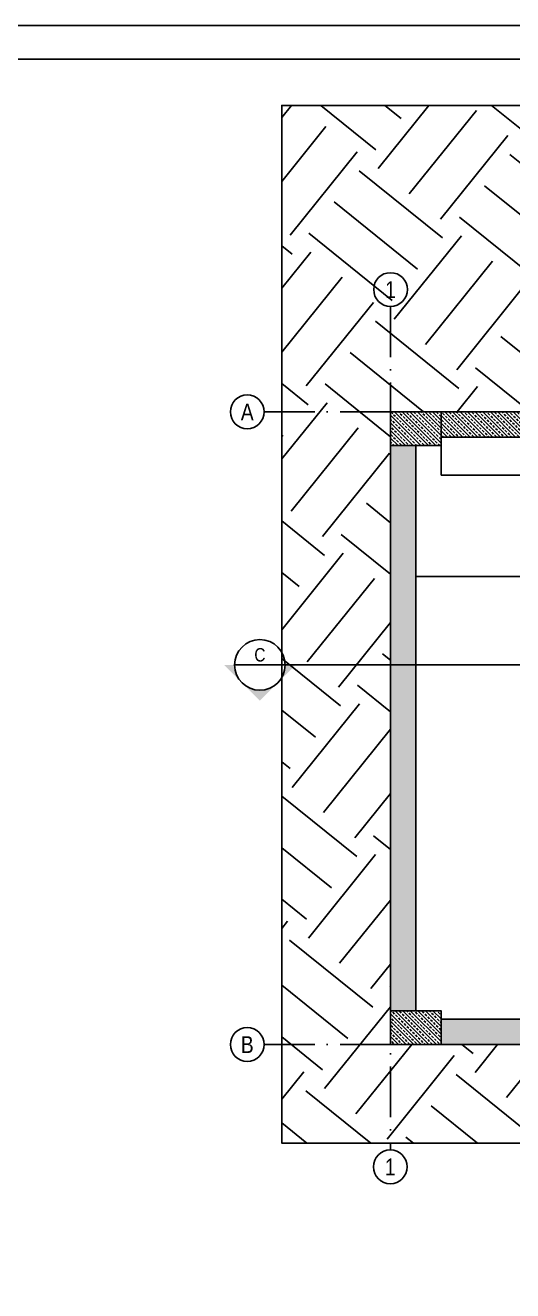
# Model space of a CAD drawing. Header units: millimetres. Extents: x 82776 to 137242, y 11666 to 27998.
# Drawn here: x 94482 to 95060, y 17609 to 19109 of the extents above; entities that cross this region are included whole.
import ezdxf
from ezdxf.enums import TextEntityAlignment as Align

# ---------------------------------------------------------------- set-up
doc = ezdxf.new("R2010")
doc.units = ezdxf.units.MM
doc.linetypes.add('ACAD_ISO10W100', pattern=[18, 12, -3, 0, -3])
doc.linetypes.add('DASHED', pattern=[15, 10, -5])
doc.layers.add('0_IFC_Area', color=100, linetype='Continuous', plot=False)
for name, color, linetype in [('0_IFC_Grid', 14, 'ACAD_ISO10W100'), ('0_IFC_Grid_Text_100', 14, 'Continuous'), ('0_IFC_Hatch', 250, 'Continuous'), ('0_IFC_Hatch_Structure', 251, 'Continuous'), ('0_IFC_Legend_Viewport', 7, 'Continuous'), ('0_IFC_Notation_Section_50', 10, 'Continuous'), ('0_IFC_Room_Text(No)_50', 12, 'Continuous'), ('1_IFC_Concrete_Section', 50, 'Continuous'), ('6_IFC_Furniture', 35, 'Continuous')]:
    doc.layers.add(name, color=color, linetype=linetype)
doc.styles.add('IFC_TEXT', font='ARIALN.TTF')
doc.linetypes.add('ZIGZAG', pattern='A,0.00254,-5.08,[131,ltypeshp.shx,S=5.08,R=0,X=-5.08,Y=0],-10.16,[131,ltypeshp.shx,S=5.08,R=180,X=5.08,Y=0],-5.08', length=20.32254)
pattern_1 = [(225, (-138374.2444790074, -33906.85524800762), (4.490128060534575, -4.490128060534577), []), (225, (-138378.7346090074, -33906.85524800762), (4.490128060534575, -4.490128060534577), [3.174999999999999, -1.587499999999999])]

# ---------------------------------------------------------------- blocks, each defined once
blk = doc.blocks.new('*U1089')
at = {"layer": '0_IFC_Legend_Viewport', "transparency": 33554687}
blk.add_lwpolyline([(-2626.033410645567, 2920.000000000932), (0, 2920.000000000932), (0, 0), (-2626.033410645567, 0)], close=True, dxfattribs=at)
at = {"style": 'IFC_TEXT'}
for tag, p in [('PAFTA', (-2140.045488487673, 17.92217528726905)), ('KOT', (-1159.062316709198, 17.96195260528475)), ('OLCEK', (-110.4468044673558, 17.90858112834394))]:
    blk.add_attdef(tag, p, '', height=35, dxfattribs=at)
blk = doc.blocks.new('*U1128')
blk.add_wipeout([(0, 0), (245, 0), (245, -45.000000000000114), (0, -45.000000000000114)]).dxf.layer = '6_IFC_Furniture'
at = {"layer": '6_IFC_Furniture', "transparency": 33554687}
blk.add_lwpolyline([(0, -45), (0, 0), (245, 0), (245, -45)], close=True, dxfattribs=at)
blk = doc.blocks.new('C_B1_PLAN')
at = {"layer": '6_IFC_Furniture', "linetype": 'ZIGZAG'}
blk.add_lwpolyline([(194.9999081030109, -1540.643903663949), (194.9999078687397, -1770.000000000131)], dxfattribs=at)
at = {"rotation": 90}
blk.add_blockref('*U1128', (29.99990668043029, -1740.000000000131), dxfattribs=at)
blk = doc.blocks.new('C ZK ST')
at = {"layer": '0_IFC_Hatch_Structure', "transparency": 33554687}
h = blk.add_hatch(dxfattribs=at)
h.set_pattern_fill('ANSI33', color=256, scale=0.9999999999999998, angle=89.99999999999999)
h.set_pattern_definition([(134.9999999999999, (-35728.32598603389, 139834.0608026609), (-4.490128060534577, -4.490128060534574), []), (134.9999999999999, (-35728.32598603389, 139838.5509326609), (-4.490128060534577, -4.490128060534574), [3.174999999999999, -1.587499999999999])])
h.paths.add_polyline_path([(-1761.403940807096, 197.8162907550577), (-1761.403940807096, 237.8162907550577), (-1821.403940807097, 237.8162907550577), (-1821.403940807097, 197.8162907550577)])
h = blk.add_hatch(dxfattribs=at)
h.set_pattern_fill('ANSI33', color=256, scale=0.9999999999999998, angle=89.99999999999999)
h.set_pattern_definition([(134.9999999999999, (-35728.32598603436, 139834.0608063513), (-4.490128060534577, -4.490128060534574), []), (134.9999999999999, (-35728.32598603436, 139838.5509363513), (-4.490128060534577, -4.490128060534574), [3.174999999999999, -1.587499999999999])])
h.paths.add_polyline_path([(-1821.403940807097, -512.1837092449423), (-1821.403940807097, -472.1837092449423), (-1761.403940807096, -472.1837092449423), (-1761.403940807096, -512.1837092449423)])
at = {"layer": '1_IFC_Concrete_Section'}
for points in [[(-1761.403940807096, 197.8162907550577), (-1761.403940807096, 237.8162907550577), (-1821.403940807097, 237.8162907550577), (-1821.403940807097, 197.8162907550577)], [(-1821.403940807097, -512.1837092449423), (-1821.403940807097, -472.1837092449423), (-1761.403940807096, -472.1837092449423), (-1761.403940807096, -512.1837092449423)]]:
    blk.add_lwpolyline(points, close=True, dxfattribs=at)
blk = doc.blocks.new('C B1 ST')
at = {"layer": '0_IFC_Hatch_Structure', "transparency": 33554687}
h = blk.add_hatch(dxfattribs=at)
h.set_pattern_fill('ANSI33', color=256, angle=180)
h.set_pattern_definition(pattern_1)
h.paths.add_polyline_path([(750, 60), (720, 60), (720, 635), (750, 635)])
h = blk.add_hatch(dxfattribs=at)
h.set_pattern_fill('ANSI33', color=256, angle=180)
h.set_pattern_definition([(225, (-138374.2444790074, -34181.85524800762), (4.490128060534575, -4.490128060534577), []), (225, (-138378.7346090074, -34181.85524800762), (4.490128060534575, -4.490128060534577), [3.174999999999999, -1.587499999999999])])
h.paths.add_polyline_path([(30, 60), (0, 60), (0, 360), (30, 360)])
h = blk.add_hatch(dxfattribs=at)
h.set_pattern_fill('ANSI33', color=256, angle=180)
h.set_pattern_definition(pattern_1)
h.paths.add_polyline_path([(40, 0), (710, 0), (710, 30), (40, 30)])
at = {"layer": '1_IFC_Concrete_Section'}
for points in [[(750, 60), (720, 60), (720, 635), (750, 635)], [(30, 60), (0, 60), (0, 360), (30, 360)], [(40, 0), (710, 0), (710, 30), (40, 30)]]:
    blk.add_lwpolyline(points, close=True, dxfattribs=at)
at = {"rotation": 90}
blk.add_blockref('C ZK ST', (237.8162907550577, 1821.403940807097), dxfattribs=at)
blk = doc.blocks.new('C_B1_NET ALAN')
at = {"layer": '0_IFC_Area'}
blk.add_lwpolyline([(275.0000001271837, -640), (225, -640), (225, -680), (30, -680), (30, -670), (1.018634e-10, -670), (0, 0), (30, 0), (30, 10), (275.0000188664126, 10)], close=True, dxfattribs=at)
blk = doc.blocks.new('0_IFC_AXIS_TEXT_100')
at = {"layer": '0_IFC_Grid_Text_100'}
blk.add_circle((0, 1000), 1000, dxfattribs=at)
at = {"layer": '0_IFC_Grid_Text_100', "style": 'IFC_TEXT'}
blk.add_attdef('AXIS_NO', text='', height=1000, dxfattribs=at).set_placement((0, 992.7158909265999), align=Align.MIDDLE_CENTER)
blk = doc.blocks.new('C_AKS')
at = {"layer": '0_IFC_Grid', "ltscale": 5}
for points in [[(9.33195697144e-05, -1950), (9.33195697144e-05, 130)], [(750.0000933195697, -1950), (750.0000933195697, 130)], [(-124.9999066804303, -1800), (875.0023075751233, -1799.999999998967)]]:
    blk.add_lwpolyline(points, dxfattribs=at)
ref = blk.add_blockref('0_IFC_AXIS_TEXT_100', (-124.9999066804303, -1799.999999999869), dxfattribs=dict(xscale=-0.02, yscale=0.02, zscale=0.02, rotation=90))
ref.add_attrib('AXIS_NO', '1', dxfattribs={"layer": '0_IFC_Grid_Text_100', "height": 20.00000000000003, "rotation": 90.00000000083378, "style": 'IFC_TEXT'}).set_placement((-144.8542244992568, -1800.000000000596), align=Align.MIDDLE_CENTER)
ref = blk.add_blockref('0_IFC_AXIS_TEXT_100', (914.9999997428531, -1800.301545952767), dxfattribs=dict(xscale=-0.02, yscale=0.02, zscale=0.02, rotation=90))
ref.add_attrib('AXIS_NO', '1', dxfattribs={"layer": '0_IFC_Grid_Text_100', "height": 20.00000000000003, "rotation": 90.00000000083378, "style": 'IFC_TEXT'}).set_placement((895.145681924041, -1800.301545953509), align=Align.MIDDLE_CENTER)
ref = blk.add_blockref('0_IFC_AXIS_TEXT_100', (20.00271696722121, -1970.000000000131), dxfattribs=dict(xscale=-0.02, yscale=0.02, zscale=0.02, rotation=90))
ref.add_attrib('AXIS_NO', 'A', dxfattribs={"layer": '0_IFC_Grid_Text_100', "height": 20.00000000000003, "rotation": 90.00000000083378, "style": 'IFC_TEXT'}).set_placement((0.1483991483946738, -1970.000000000858), align=Align.MIDDLE_CENTER)
ref = blk.add_blockref('0_IFC_AXIS_TEXT_100', (770.0027169672211, -1970.000000000131), dxfattribs=dict(xscale=-0.02, yscale=0.02, zscale=0.02, rotation=90))
ref.add_attrib('AXIS_NO', 'B', dxfattribs={"layer": '0_IFC_Grid_Text_100', "height": 20.00000000000003, "rotation": 90.00000000083378, "style": 'IFC_TEXT'}).set_placement((750.1483991483946, -1970.000000000858), align=Align.MIDDLE_CENTER)
blk = doc.blocks.new('*U1218')
at = {"layer": '0_IFC_Room_Text(No)_50'}
h = blk.add_hatch(color=256, dxfattribs=at)
h.paths.add_polyline_path([(-1.299e-13, -1060.660171091608), (530.3300855458018, -530.3300855458043, -0.4142135623730946), (-530.3300855458043, -530.330085545804)])
h.paths.add_polyline_path([(-530.3300855458043, -530.330085545804, -0.1989123673796579), (-749.9999995133612, 9.18e-14), (-1060.660171091601, -4.4176e-12)])
h.paths.add_polyline_path([(530.3300855458018, -530.3300855458043), (1060.660171091608, -1.299e-13), (749.999999513359, -9.18e-14, -0.198912367379658)])
at = {"layer": '0_IFC_Room_Text(No)_50', "linetype": 'Continuous'}
blk.add_line((-749.999999513359, 0), (749.999999513359, 0), dxfattribs=at)
blk.add_circle((0, 0), 749.9999995133599, dxfattribs=at)
at = {"layer": '0_IFC_Room_Text(No)_50', "style": 'IFC_TEXT'}
blk.add_attdef('NO', text='', height=399.9999999996362, dxfattribs=at).set_placement((0, 99.99999999990905), align=Align.CENTER)
for p in [(0, -99.99999999990905), (0, -373.5694305433572)]:
    blk.add_attdef('SHEET', text='', height=199.9999999998181, dxfattribs=at).set_placement(p, align=Align.TOP_CENTER)
blk = doc.blocks.new('C B1 KESIT YERLERI')
at = {"layer": '0_IFC_Notation_Section_50', "linetype": 'DASHED', "ltscale": 3, "const_width": 2, "elevation": 5473.27880859375}
blk.add_lwpolyline([(-124.9999999978899, -299.9987446462292), (1925.00000513086, -299.9974941776855)], dxfattribs=at)
ref = blk.add_blockref('*U1218', (-154.99999999789, -299.9987446462292, 5473.27880859375), dxfattribs=dict(xscale=-0.0400000000259542, yscale=0.0400000000259542, zscale=0.0400000000259542))
ref.add_attrib('NO', 'C', dxfattribs={"layer": '0_IFC_Room_Text(No)_50', "height": 16.00000001036713, "style": 'IFC_TEXT'}).set_placement((-154.99999999789, -295.998744643639, 5473.27880859375), align=Align.CENTER)

msp = doc.modelspace()

# ---------------------------------------------------------------- hatches: boundary and pattern name
at = {"layer": '0_IFC_Hatch'}
h = msp.add_hatch(dxfattribs=at)
h.set_pattern_fill('EARTH', color=256, scale=20, angle=51.13519194792226)
h.set_pattern_definition([(51.13519194792226, (0, 0), (-19.19525954287901, 178.5764318466508), [127, -127]), (51.13519194792226, (-37.08219213553684, 29.88396980695721), (-19.19525954287901, 178.5764318466508), [127, -127]), (51.13519194792226, (-74.16438427107367, 59.76793961391441), (-19.19525954287901, 178.5764318466508), [127, -127]), (141.1351919479223, (-76.56379171393353, 82.08999359474574), (-178.5764318466508, -19.19525954287901), [127, -127]), (141.1351919479223, (-46.67982190697633, 119.1721857302826), (-178.5764318466508, -19.19525954287901), [127, -127]), (141.1351919479223, (-16.79585210001913, 156.2543778658194), (-178.5764318466508, -19.19525954287901), [127, -127])])
h.paths.add_polyline_path([(95244.96665628978, 19014.42526119988), (94785.8932050106, 19014.42526119988), (94785.8932050106, 17784.16137898205), (95949.890340221, 17784.16137898205), (95949.890340221, 17901.09547477316), (94914.96926143888, 17901.09413074281), (94914.96926143888, 18651.09556809273), (95244.9666562898, 18651.09556809273)])

# ---------------------------------------------------------------- linework, layer by layer
msp.add_lwpolyline([(82776.3923434407, 19109.34124079679), (82776.39234344049, 16109.34124079679), (125837.1243118046, 16109.12464292398), (125837.1243118048, 19109.12464292398)], close=True)
msp.add_lwpolyline([(95244.96665628978, 19014.42526119988), (94785.8932050106, 19014.42526119988), (94785.8932050106, 17784.16137898205), (95949.890340221, 17784.16137898205), (95949.890340221, 17901.09547477316), (94914.96926143888, 17901.09413074281), (94914.96926143888, 18651.09556809273), (95244.9666562898, 18651.09556809273)], close=True, dxfattribs=at)

# ---------------------------------------------------------------- block references
msp.add_blockref('*U1089', (97064.96926143888, 16149.34148878189))

# ---------------------------------------------------------------- next in the draw order: block references
at = {"rotation": 270}
msp.add_blockref('C_B1_PLAN', (96714.969261439, 18651.09547477316), dxfattribs=at)

# ---------------------------------------------------------------- next in the draw order: block references
for name, p in [('C B1 KESIT YERLERI', (94914.969261439, 18651.09556809273)), ('C_B1_NET ALAN', (94944.96926143888, 18611.09556809273))]:
    msp.add_blockref(name, p)
for name, p in [('C_AKS', (96714.96926143888, 18651.09556809273)), ('C B1 ST', (94914.96926143888, 18651.09556809273))]:
    msp.add_blockref(name, p, dxfattribs=at)

doc.saveas('drawing.dxf')
